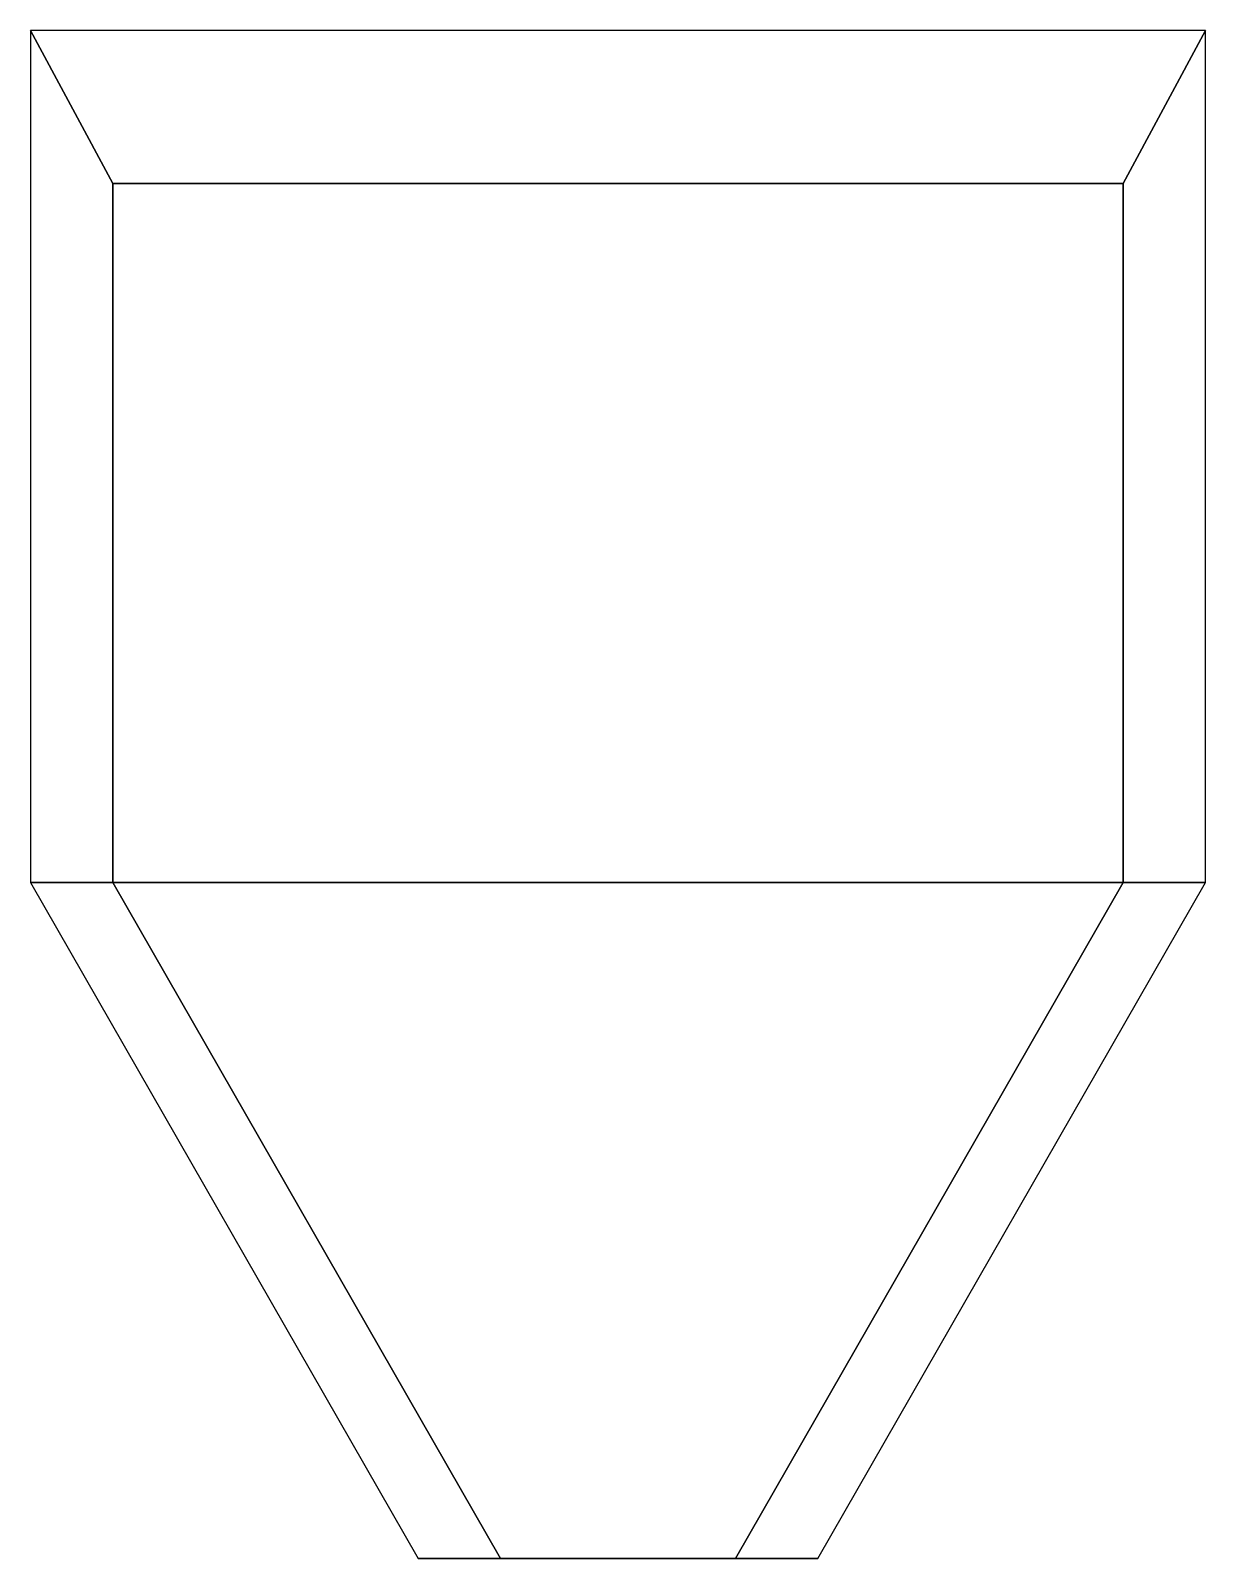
# Model space of a CAD drawing. Extents: x -1 to 1, y -1.74 to 0.86.
import ezdxf

# ---------------------------------------------------------------- set-up
doc = ezdxf.new("R2010")
doc.units = 0
doc.layers.add('TURRET', color=2, linetype='CONTINUOUS')

msp = doc.modelspace()

# ---------------------------------------------------------------- linework, layer by layer
at = {"layer": 'TURRET'}
for points in [[(0.86, 0.6, 0.62), (1, 0.86), (-1, 0.86), (-0.86, 0.6, 0.62)], [(-1, 0.86), (-1, -0.59), (-0.86, -0.59, 0.62), (-0.86, 0.6, 0.62)], [(0.86, -0.59, 0.62), (1, -0.59), (1, 0.86), (0.86, 0.6, 0.62)], [(-0.86, 0.6, 0.62), (-0.86, -0.59, 0.62), (0.86, -0.59, 0.62), (0.86, 0.6, 0.62)], [(-1, -0.59), (-0.34, -1.74), (-0.2, -1.74, 0.62), (-0.86, -0.59, 0.62)], [(-0.86, -0.59, 0.62), (-0.2, -1.74, 0.62), (0.2, -1.74, 0.62), (0.86, -0.59, 0.62)], [(0.2, -1.74, 0.62), (0.34, -1.74), (1, -0.59), (0.86, -0.59, 0.62)], [(-0.2, -1.74, 0.62), (-0.34, -1.74), (0.34, -1.74), (0.2, -1.74, 0.62)]]:
    msp.add_3dface(points, dxfattribs=at)

doc.saveas('drawing.dxf')
